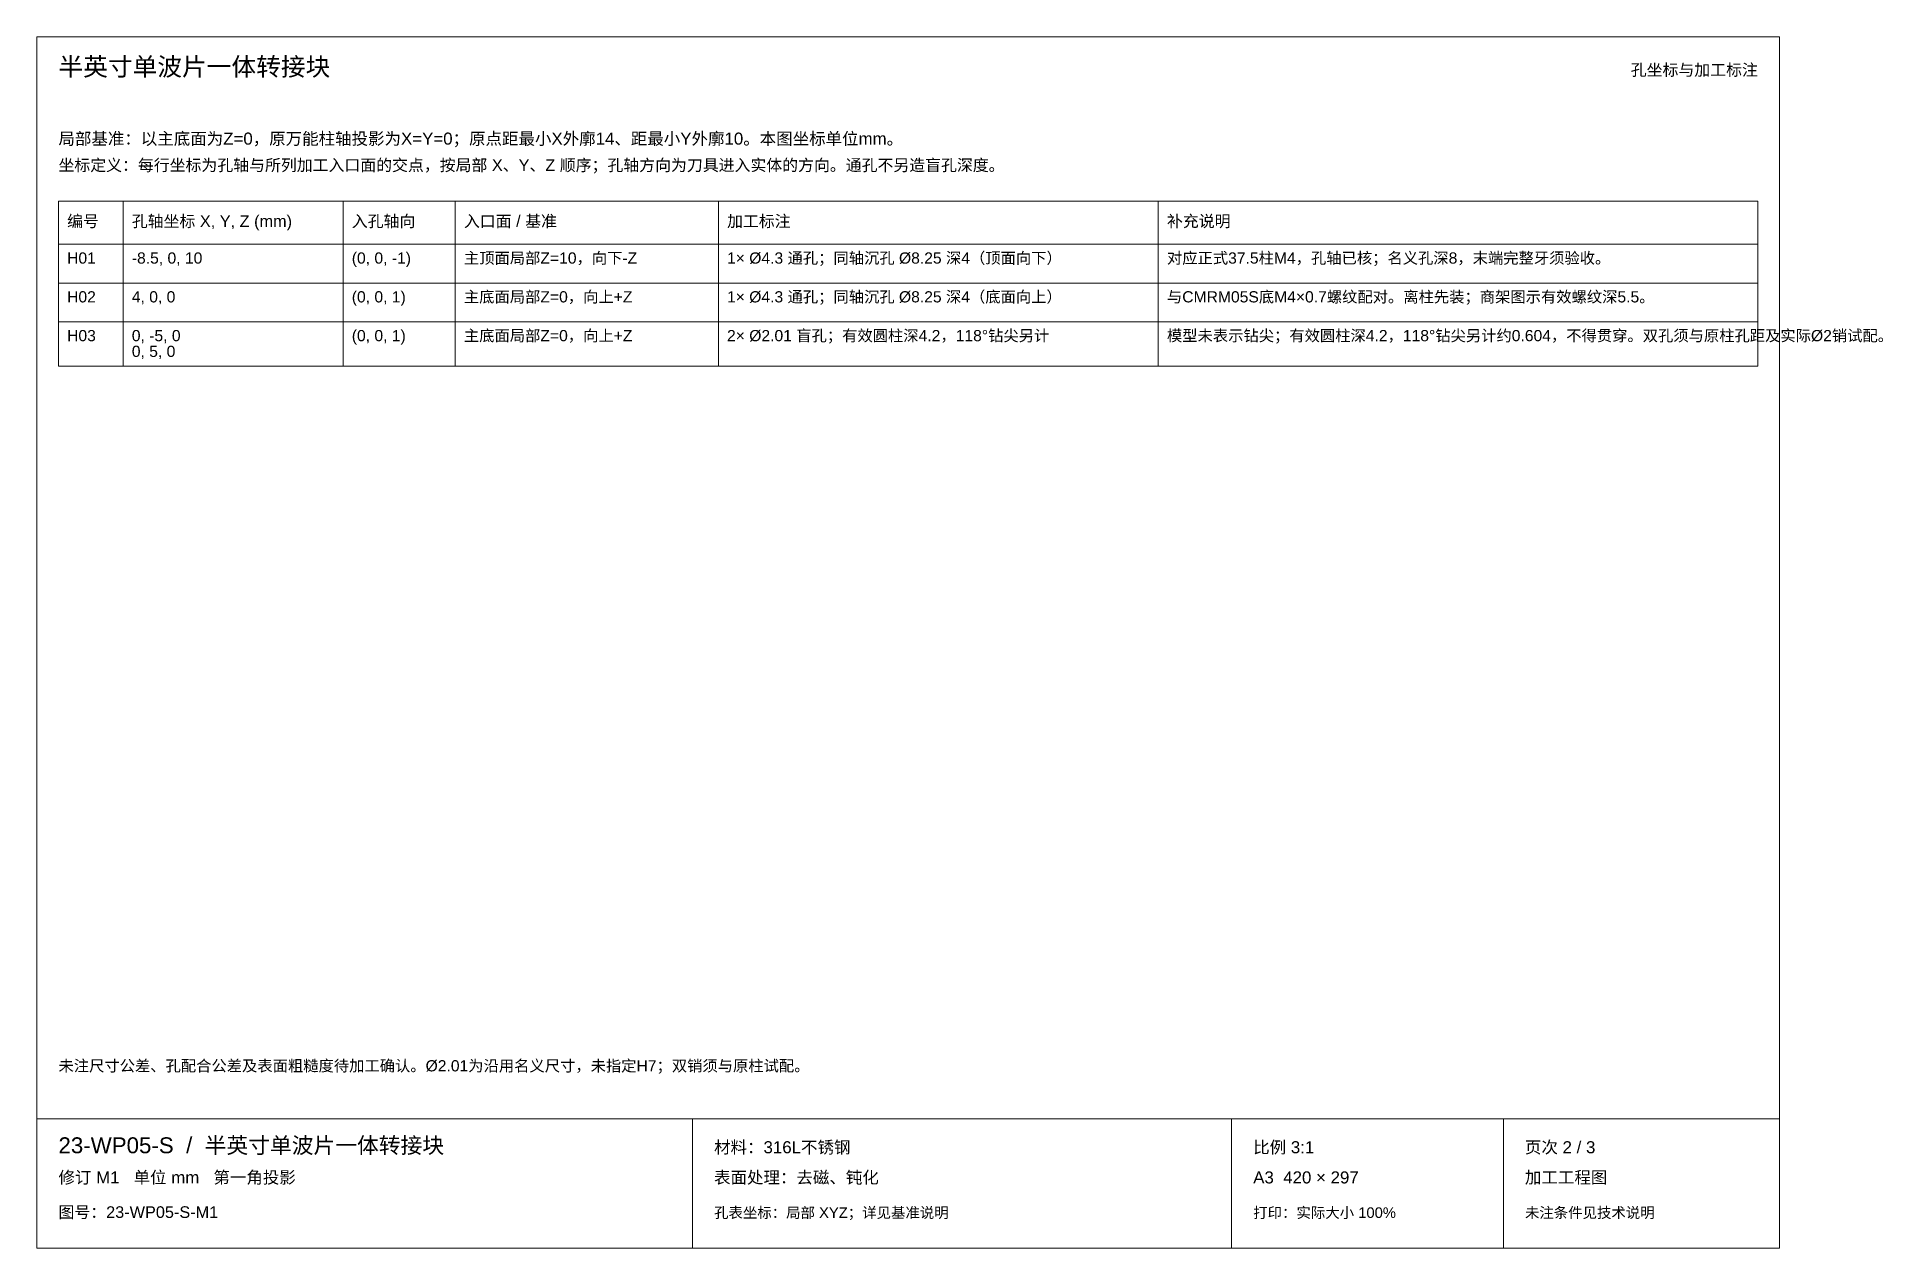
# Paper-space layout '02_孔表及加工说明' of a CAD drawing. Header units: millimetres. Extents: x 8 to 436, y 8 to 289.
import ezdxf
from ezdxf.enums import TextEntityAlignment as Align

# ---------------------------------------------------------------- set-up
doc = ezdxf.new("R2010")
doc.units = ezdxf.units.MM
doc.layers.add('ANNOTATIONS', color=7, linetype='CONTINUOUS', lineweight=18)
doc.styles.add('CJK', font='Arial Unicode.ttf')

psp = doc.layouts.new('02_孔表及加工说明')

# ---------------------------------------------------------------- linework, layer by layer
at = {"layer": 'ANNOTATIONS'}
for p, q in [((412, 289), (8, 289)), ((8, 289), (8, 8)), ((412, 8), (412, 289)), ((28, 250.9), (13, 250.9)), ((13, 250.9), (13, 240.9)), ((28, 240.9), (28, 250.9)), ((79, 250.9), (28, 250.9)), ((28, 250.9), (28, 240.9)), ((79, 240.9), (79, 250.9)), ((105, 250.9), (79, 250.9)), ((79, 250.9), (79, 240.9)), ((105, 240.9), (105, 250.9)), ((166, 250.9), (105, 250.9)), ((105, 250.9), (105, 240.9)), ((166, 240.9), (166, 250.9)), ((268, 250.9), (166, 250.9)), ((166, 250.9), (166, 240.9)), ((268, 240.9), (268, 250.9)), ((407, 250.9), (268, 250.9)), ((268, 250.9), (268, 240.9)), ((407, 240.9), (407, 250.9)), ((13, 240.9), (28, 240.9)), ((28, 240.9), (13, 240.9)), ((13, 240.9), (13, 231.9)), ((28, 240.9), (79, 240.9)), ((28, 231.9), (28, 240.9)), ((79, 240.9), (28, 240.9)), ((28, 240.9), (28, 231.9)), ((79, 240.9), (105, 240.9)), ((79, 231.9), (79, 240.9)), ((105, 240.9), (79, 240.9)), ((79, 240.9), (79, 231.9)), ((105, 240.9), (166, 240.9)), ((105, 231.9), (105, 240.9)), ((166, 240.9), (105, 240.9)), ((105, 240.9), (105, 231.9)), ((166, 240.9), (268, 240.9)), ((166, 231.9), (166, 240.9)), ((268, 240.9), (166, 240.9)), ((166, 240.9), (166, 231.9)), ((268, 240.9), (407, 240.9)), ((268, 231.9), (268, 240.9)), ((407, 240.9), (268, 240.9)), ((268, 240.9), (268, 231.9)), ((407, 231.9), (407, 240.9)), ((13, 231.9), (28, 231.9)), ((28, 231.9), (13, 231.9)), ((13, 231.9), (13, 222.9)), ((28, 231.9), (79, 231.9)), ((28, 222.9), (28, 231.9)), ((79, 231.9), (28, 231.9)), ((28, 231.9), (28, 222.9)), ((79, 231.9), (105, 231.9)), ((79, 222.9), (79, 231.9)), ((105, 231.9), (79, 231.9)), ((79, 231.9), (79, 222.9)), ((105, 231.9), (166, 231.9)), ((105, 222.9), (105, 231.9)), ((166, 231.9), (105, 231.9)), ((105, 231.9), (105, 222.9)), ((166, 231.9), (268, 231.9)), ((166, 222.9), (166, 231.9)), ((268, 231.9), (166, 231.9)), ((166, 231.9), (166, 222.9)), ((268, 231.9), (407, 231.9)), ((268, 222.9), (268, 231.9)), ((407, 231.9), (268, 231.9)), ((268, 231.9), (268, 222.9)), ((407, 222.9), (407, 231.9)), ((13, 222.9), (28, 222.9)), ((28, 222.9), (13, 222.9)), ((13, 222.9), (13, 212.6)), ((28, 222.9), (79, 222.9)), ((28, 212.6), (28, 222.9)), ((79, 222.9), (28, 222.9)), ((28, 222.9), (28, 212.6)), ((79, 222.9), (105, 222.9)), ((79, 212.6), (79, 222.9)), ((105, 222.9), (79, 222.9)), ((79, 222.9), (79, 212.6)), ((105, 222.9), (166, 222.9)), ((105, 212.6), (105, 222.9)), ((166, 222.9), (105, 222.9)), ((105, 222.9), (105, 212.6)), ((166, 222.9), (268, 222.9)), ((166, 212.6), (166, 222.9)), ((268, 222.9), (166, 222.9)), ((166, 222.9), (166, 212.6)), ((268, 222.9), (407, 222.9)), ((268, 212.6), (268, 222.9)), ((407, 222.9), (268, 222.9)), ((268, 222.9), (268, 212.6)), ((407, 212.6), (407, 222.9)), ((13, 212.6), (28, 212.6)), ((28, 212.6), (79, 212.6)), ((79, 212.6), (105, 212.6)), ((105, 212.6), (166, 212.6)), ((166, 212.6), (268, 212.6)), ((268, 212.6), (407, 212.6)), ((8, 38), (412, 38)), ((160, 8), (160, 38)), ((285, 8), (285, 38)), ((348, 8), (348, 38)), ((8, 8), (412, 8))]:
    psp.add_line(p, q, dxfattribs=at)

# ---------------------------------------------------------------- texts
at = {"layer": 'ANNOTATIONS', "style": 'CJK'}
for s, height, p in [('半英寸单波片一体转接块', 4.2, (13, 280)), ('局部基准：以主底面为Z=0，原万能柱轴投影为X=Y=0；原点距最小X外廓14、距最小Y外廓10。本图坐标单位mm。', 2.8, (13, 264)), ('坐标定义：每行坐标为孔轴与所列加工入口面的交点，按局部 X、Y、Z 顺序；孔轴方向为刀具进入实体的方向。通孔不另造盲孔深度。', 2.7, (13, 257.9)), ('编号', 2.7, (15, 244.9)), ('孔轴坐标 X, Y, Z (mm)', 2.7, (30, 244.9)), ('入孔轴向', 2.7, (81, 244.9)), ('入口面 / 基准', 2.7, (107, 244.9)), ('加工标注', 2.7, (168, 244.9)), ('补充说明', 2.7, (270, 244.9)), ('H01', 2.6, (15, 236.4)), ('-8.5, 0, 10', 2.6, (30, 236.4)), ('(0, 0, -1)', 2.6, (81, 236.4)), ('主顶面局部Z=10，向下-Z', 2.6, (107, 236.4)), ('1× Ø4.3 通孔；同轴沉孔 Ø8.25 深4（顶面向下）', 2.6, (168, 236.4)), ('对应正式37.5柱M4，孔轴已核；名义孔深8，末端完整牙须验收。', 2.6, (270, 236.4)), ('H02', 2.6, (15, 227.4)), ('4, 0, 0', 2.6, (30, 227.4)), ('(0, 0, 1)', 2.6, (81, 227.4)), ('主底面局部Z=0，向上+Z', 2.6, (107, 227.4)), ('1× Ø4.3 通孔；同轴沉孔 Ø8.25 深4（底面向上）', 2.6, (168, 227.4)), ('与CMRM05S底M4×0.7螺纹配对。离柱先装；商架图示有效螺纹深5.5。', 2.6, (270, 227.4)), ('H03', 2.6, (15, 218.4)), ('0, -5, 0', 2.6, (30, 218.4)), ('(0, 0, 1)', 2.6, (81, 218.4)), ('主底面局部Z=0，向上+Z', 2.6, (107, 218.4)), ('2× Ø2.01 盲孔；有效圆柱深4.2，118°钻尖另计', 2.6, (168, 218.4)), ('模型未表示钻尖；有效圆柱深4.2，118°钻尖另计约0.604，不得贯穿。双孔须与原柱孔距及实际Ø2销试配。', 2.6, (270, 218.4)), ('0, 5, 0', 2.6, (30, 214.75)), ('未注尺寸公差、孔配合公差及表面粗糙度待加工确认。Ø2.01为沿用名义尺寸，未指定H7；双销须与原柱试配。', 2.6, (13, 49)), ('23-WP05-S  /  半英寸单波片一体转接块', 3.7, (13, 30)), ('材料：316L不锈钢', 2.8, (165, 30)), ('比例 3:1', 2.8, (290, 30)), ('页次 2 / 3', 2.8, (353, 30)), ('修订 M1   单位 mm   第一角投影', 2.8, (13, 23)), ('表面处理：去磁、钝化', 2.8, (165, 23)), ('A3  420 × 297', 2.8, (290, 23)), ('加工工程图', 2.8, (353, 23)), ('图号：23-WP05-S-M1', 2.7, (13, 15)), ('孔表坐标：局部 XYZ；详见基准说明', 2.45, (165, 15)), ('打印：实际大小 100%', 2.45, (290, 15)), ('未注条件见技术说明', 2.45, (353, 15))]:
    psp.add_text(s, height=height, dxfattribs=at).set_placement(p)
psp.add_text('孔坐标与加工标注', height=2.7, dxfattribs=at).set_placement((407, 280), align=Align.RIGHT)

doc.saveas('drawing.dxf')
